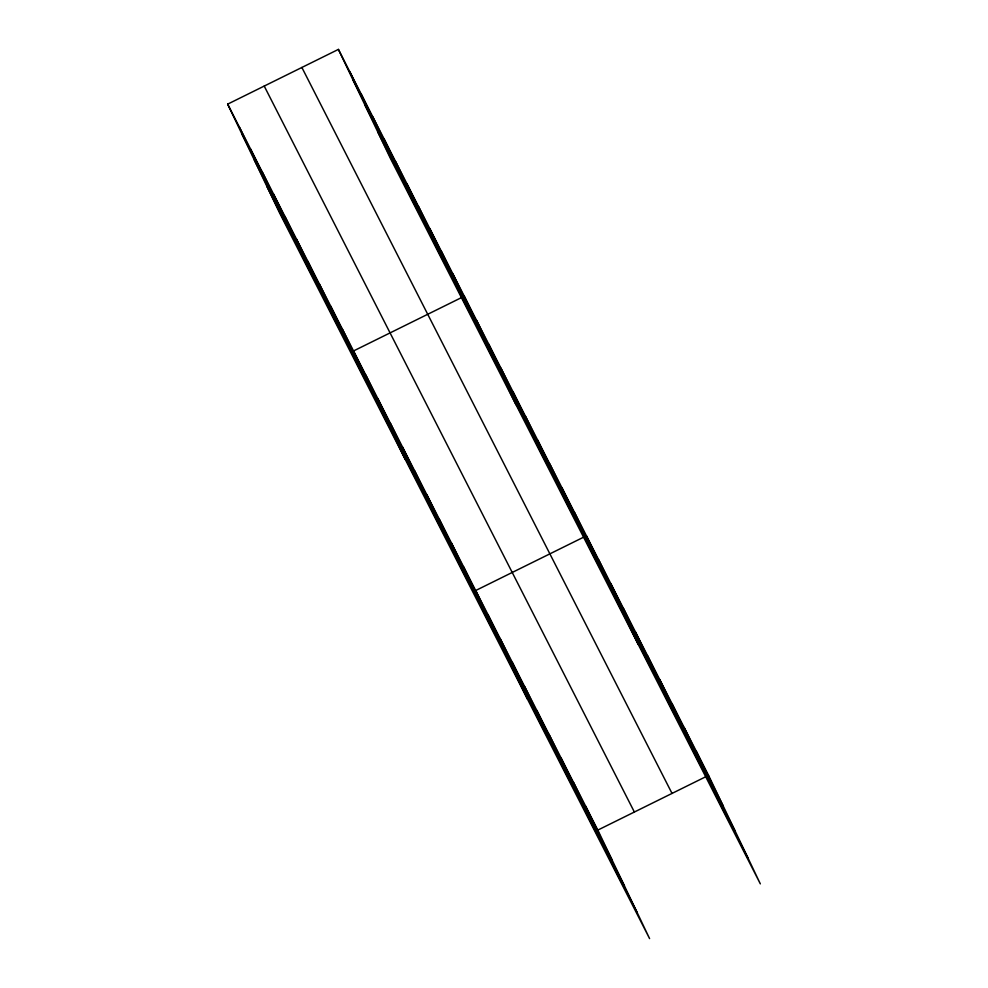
<?xml version="1.0" encoding="UTF-8"?>
<svg xmlns="http://www.w3.org/2000/svg" width="988" height="988" viewBox="0 0 988 988"><rect width="100%" height="100%" fill="white"/><g stroke="black" fill="none" stroke-linecap="round" stroke-linejoin="round"><path stroke-width="1.48" d="M227.672 104.135L597.826 830.093L649.585 938.6L279.431 212.642L227.672 104.135L338.415 49.4L708.569 775.358L760.328 883.865L390.174 157.907L338.415 49.4M597.826 830.093L708.569 775.358M352.704 79.361L722.858 805.319M365.066 105.284L735.22 831.241M377.811 131.984L747.965 857.942M301.871 67.456L672.025 793.426M264.216 86.067L634.37 812.025M241.961 134.084L612.115 860.042M254.324 160.007L624.478 885.964M267.056 186.72L637.223 912.677M696.355 751.399L710.644 781.36M684.141 727.452L698.43 757.401M671.926 703.493L686.215 733.442M659.712 679.534L674.001 709.495M647.498 655.575L661.787 685.536M635.284 631.616L649.573 661.577M623.07 607.669L637.359 637.618M610.856 583.71L625.145 613.659M598.642 559.751L612.931 589.7M638.174 644.3L586.427 535.792L475.673 590.528L527.431 699.035M574.201 511.833L588.49 541.795M561.987 487.874L576.276 517.836M549.773 463.928L564.062 493.877M537.558 439.969L551.847 469.918M525.344 416.01L539.633 445.971M513.13 392.051L527.419 422.012M500.916 368.092L515.205 398.053M488.702 344.145L502.991 374.094M476.488 320.186L490.777 350.135M516.032 404.734L464.274 296.227L353.519 350.962L405.278 459.469M452.825 273.787L467.114 303.748M441.389 251.347L455.678 281.308M429.953 228.907L444.23 258.868M418.504 206.467L432.793 236.428M407.068 184.027L421.357 213.988M395.62 161.6L409.909 191.549M384.184 139.16L398.473 169.109M372.735 116.72L387.024 146.669M361.299 94.28L375.588 124.229M349.863 71.84L364.152 101.789M585.612 806.134L599.901 836.083M573.398 782.175L587.687 812.136M561.184 758.216L575.473 788.177M548.97 734.269L563.259 764.218M536.756 710.31L551.032 740.259M524.529 686.351L538.818 716.3M512.315 662.392L526.604 692.353M500.101 638.433L514.39 668.394M487.887 614.474L502.176 644.435M463.458 566.569L477.747 596.517M451.244 542.61L465.533 572.571M439.03 518.651L453.319 548.612M426.816 494.692L441.105 524.653M414.602 470.745L428.891 500.694M402.388 446.786L416.677 476.735M390.174 422.827L404.463 452.776M377.959 398.868L392.236 428.829M365.733 374.909L380.022 404.87M342.083 328.522L356.372 358.471M330.647 306.082L344.923 336.031M319.198 283.642L333.487 313.591M307.762 261.203L322.051 291.151M296.314 238.763L310.603 268.724M284.877 216.323L299.166 246.284M273.429 193.883L287.718 223.844M261.993 171.443L276.282 201.404M250.557 149.003L264.846 178.964M239.108 126.563L253.397 156.524"/></g></svg>
